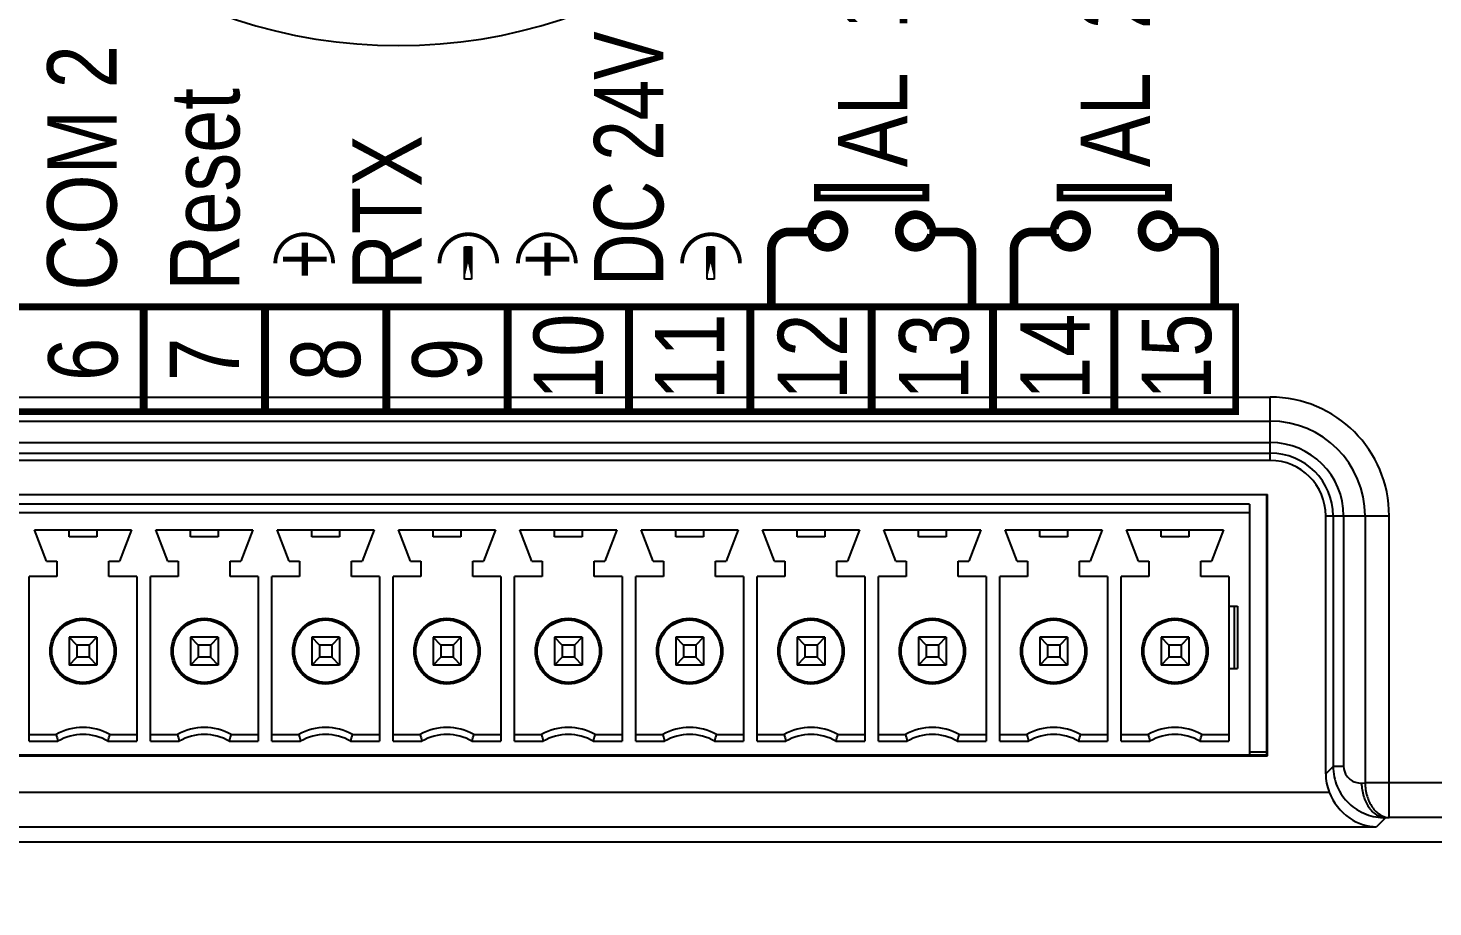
# Model space of a CAD drawing. Extents: x -1638 to -494, y -74 to 314.
# Drawn here: x -802.01 to -761.49, y 228.94 to 254.28 of the extents above; entities that cross this region are included whole.
import ezdxf

# ---------------------------------------------------------------- set-up
doc = ezdxf.new("R2010")
doc.units = 0
doc.header["$PDMODE"] = 3
doc.header["$PDSIZE"] = 0.7
doc.linetypes.add('CENTER', pattern=[17.8, 10.75, -2.35, 2.35, -2.35])
doc.layers.get('DEFPOINTS').update_dxf_attribs({"linetype": 'CONTINUOUS'})
for name, color, linetype in [('1', 7, 'CENTER'), ('15EDGKB15_DXF_CONTINUOUS_L', 7, 'CONTINUOUS'), ('30', 7, 'CONTINUOUS'), ('CASE_BODY_10DXF_CONTINUOUS', 7, 'CONTINUOUS'), ('COVER_TOP_10DXF_CONTINUOUS', 7, 'CONTINUOUS'), ('DIM', 1, 'CONTINUOUS'), ('PCB_CONNECTEDXF_CONTINUOUS', 7, 'CONTINUOUS')]:
    doc.layers.add(name, color=color, linetype=linetype)
doc.styles.add('OMI-1', font='arial.ttf', dxfattribs={"oblique": 1, "height": 3})
doc.styles.get("Standard").update_dxf_attribs({"font": 'gulim.ttc', "width": 0.8, "height": 2})
doc.dimstyles.new('1', dxfattribs={"dimtxt": 5, "dimasz": 2.5, "dimexe": 0.8, "dimexo": 0.3, "dimgap": 0.5, "dimtad": 1, "dimtoh": 1, "dimdec": 1, "dimzin": 0, "dimtxsty": 'OMI-1', "dimcen": 0, "dimclrd": 256, "dimclre": 256, "dimclrt": 256, "dimazin": 3, "dimtfac": 0.8, "dimtdec": 1, "dimtix": 1, "dimtmove": 0, "dimatfit": 3, "dimtolj": 1, "dimtzin": 0})

# ---------------------------------------------------------------- blocks, each defined once
blk = doc.blocks.new('*D2257')
at = {"layer": 'DEFPOINTS', "color": 0}
for p in [(-891.327, 230.811), (-741.327, 230.811), (-741.327, 218.745)]:
    blk.add_point(p, dxfattribs=at)
at = {"layer": 'DIM'}
for p, q in [((-891.327, 230.511), (-891.327, 217.945)), ((-741.327, 230.511), (-741.327, 217.945)), ((-888.827, 218.745), (-743.827, 218.745))]:
    blk.add_line(p, q, dxfattribs=at)
for points in [[(-888.827, 219.161), (-888.827, 218.328), (-891.327, 218.745)], [(-743.827, 218.328), (-743.827, 219.161), (-741.327, 218.745)]]:
    blk.add_solid(points, dxfattribs=at)
at = {"layer": 'DIM', "insert": (-816.327, 220.776), "char_height": 3, "attachment_point": 5, "style": 'OMI-1'}
blk.add_mtext('\\A1;150.0', dxfattribs=at)
blk = doc.blocks.new('*D2258')
at = {"layer": 'DEFPOINTS', "color": 0}
for p in [(-721.927, 235.361), (-816.327, 209.732), (-721.927, 209.732)]:
    blk.add_point(p, dxfattribs=at)
at = {"layer": 'DIM'}
for p, q in [((-721.927, 235.061), (-721.927, 208.932)), ((-816.327, 210.032), (-816.327, 210.532)), ((-813.827, 209.732), (-724.427, 209.732))]:
    blk.add_line(p, q, dxfattribs=at)
for points in [[(-813.827, 210.149), (-813.827, 209.315), (-816.327, 209.732)], [(-724.427, 209.315), (-724.427, 210.149), (-721.927, 209.732)]]:
    blk.add_solid(points, dxfattribs=at)
at = {"layer": 'DIM', "insert": (-769.127, 211.764), "char_height": 3, "attachment_point": 5, "style": 'OMI-1'}
blk.add_mtext('\\A1;94.4', dxfattribs=at)

msp = doc.modelspace()

# ---------------------------------------------------------------- linework, layer by layer
at = {"layer": '1', "color": 0, "const_width": 0.11}
for points in [[(-793.211, 247.497), (-793.211, 247.512), (-793.212, 247.527), (-793.213, 247.542), (-793.214, 247.557), (-793.215, 247.572), (-793.216, 247.587), (-793.218, 247.602), (-793.22, 247.617), (-793.222, 247.632), (-793.225, 247.646), (-793.228, 247.661), (-793.231, 247.676), (-793.234, 247.691), (-793.238, 247.705), (-793.242, 247.72), (-793.246, 247.735), (-793.25, 247.749), (-793.255, 247.763), (-793.26, 247.778), (-793.265, 247.792), (-793.27, 247.806), (-793.276, 247.82), (-793.282, 247.834), (-793.288, 247.848), (-793.295, 247.861), (-793.301, 247.875), (-793.308, 247.888), (-793.315, 247.902), (-793.323, 247.915), (-793.33, 247.928), (-793.338, 247.941), (-793.346, 247.953), (-793.354, 247.966), (-793.363, 247.978), (-793.372, 247.991), (-793.381, 248.003), (-793.39, 248.015), (-793.399, 248.026), (-793.409, 248.038), (-793.419, 248.05), (-793.429, 248.061), (-793.439, 248.072), (-793.449, 248.083), (-793.46, 248.093), (-793.471, 248.104), (-793.482, 248.114), (-793.493, 248.124), (-793.505, 248.134), (-793.516, 248.144), (-793.528, 248.153), (-793.54, 248.163), (-793.552, 248.172), (-793.564, 248.18), (-793.576, 248.189), (-793.589, 248.197), (-793.602, 248.206), (-793.615, 248.213), (-793.628, 248.221), (-793.641, 248.229), (-793.654, 248.236), (-793.667, 248.243), (-793.681, 248.249), (-793.694, 248.256), (-793.708, 248.262), (-793.722, 248.268), (-793.736, 248.274), (-793.75, 248.279), (-793.764, 248.285), (-793.778, 248.289), (-793.793, 248.294), (-793.807, 248.299), (-793.822, 248.303), (-793.836, 248.307), (-793.851, 248.31), (-793.866, 248.314), (-793.88, 248.317), (-793.895, 248.32), (-793.91, 248.322), (-793.925, 248.325), (-793.94, 248.327), (-793.955, 248.328), (-793.97, 248.33), (-793.985, 248.331), (-794, 248.332), (-794.015, 248.333), (-794.03, 248.333), (-794.045, 248.333), (-794.06, 248.333), (-794.075, 248.333), (-794.09, 248.332), (-794.105, 248.331), (-794.12, 248.33), (-794.135, 248.328), (-794.15, 248.326), (-794.165, 248.324), (-794.18, 248.322), (-794.195, 248.32), (-794.21, 248.317), (-794.225, 248.314), (-794.239, 248.31), (-794.254, 248.306), (-794.269, 248.303), (-794.283, 248.298), (-794.297, 248.294), (-794.312, 248.289), (-794.326, 248.284), (-794.34, 248.279), (-794.354, 248.274), (-794.368, 248.268), (-794.382, 248.262), (-794.396, 248.256), (-794.409, 248.249), (-794.423, 248.242), (-794.436, 248.235), (-794.449, 248.228), (-794.463, 248.221), (-794.476, 248.213), (-794.488, 248.205), (-794.501, 248.197), (-794.514, 248.189), (-794.526, 248.18), (-794.538, 248.171), (-794.55, 248.162), (-794.562, 248.153), (-794.574, 248.143), (-794.586, 248.134), (-794.597, 248.124), (-794.608, 248.114), (-794.619, 248.103), (-794.63, 248.093), (-794.641, 248.082), (-794.651, 248.071), (-794.661, 248.06), (-794.671, 248.049), (-794.681, 248.038), (-794.691, 248.026), (-794.7, 248.014), (-794.709, 248.002), (-794.718, 247.99), (-794.727, 247.978), (-794.735, 247.965), (-794.744, 247.953), (-794.752, 247.94), (-794.76, 247.927), (-794.767, 247.914), (-794.775, 247.901), (-794.782, 247.888), (-794.789, 247.874), (-794.795, 247.861), (-794.802, 247.847), (-794.808, 247.833), (-794.814, 247.819), (-794.819, 247.805), (-794.825, 247.791), (-794.83, 247.777), (-794.835, 247.763), (-794.84, 247.748), (-794.844, 247.734), (-794.848, 247.719), (-794.852, 247.705), (-794.855, 247.69), (-794.859, 247.675), (-794.862, 247.661), (-794.865, 247.646), (-794.867, 247.631), (-794.87, 247.616), (-794.872, 247.601), (-794.873, 247.586), (-794.875, 247.571), (-794.876, 247.556), (-794.877, 247.541), (-794.878, 247.526), (-794.878, 247.511), (-794.878, 247.496)], [(-790.143, 247.499), (-790.143, 247.514), (-790.143, 247.529), (-790.142, 247.544), (-790.141, 247.559), (-790.14, 247.574), (-790.138, 247.589), (-790.137, 247.604), (-790.135, 247.619), (-790.132, 247.634), (-790.13, 247.648), (-790.127, 247.663), (-790.124, 247.678), (-790.121, 247.693), (-790.117, 247.707), (-790.113, 247.722), (-790.109, 247.737), (-790.105, 247.751), (-790.1, 247.765), (-790.095, 247.78), (-790.09, 247.794), (-790.084, 247.808), (-790.079, 247.822), (-790.073, 247.836), (-790.067, 247.85), (-790.06, 247.863), (-790.054, 247.877), (-790.047, 247.89), (-790.039, 247.904), (-790.032, 247.917), (-790.024, 247.93), (-790.017, 247.943), (-790.009, 247.955), (-790, 247.968), (-789.992, 247.98), (-789.983, 247.993), (-789.974, 248.005), (-789.965, 248.017), (-789.955, 248.029), (-789.946, 248.04), (-789.936, 248.052), (-789.926, 248.063), (-789.916, 248.074), (-789.905, 248.085), (-789.895, 248.095), (-789.884, 248.106), (-789.873, 248.116), (-789.862, 248.126), (-789.85, 248.136), (-789.839, 248.146), (-789.827, 248.155), (-789.815, 248.165), (-789.803, 248.174), (-789.791, 248.182), (-789.778, 248.191), (-789.766, 248.199), (-789.753, 248.208), (-789.74, 248.215), (-789.727, 248.223), (-789.714, 248.231), (-789.701, 248.238), (-789.687, 248.245), (-789.674, 248.252), (-789.66, 248.258), (-789.647, 248.264), (-789.633, 248.27), (-789.619, 248.276), (-789.605, 248.281), (-789.591, 248.287), (-789.576, 248.292), (-789.562, 248.296), (-789.548, 248.301), (-789.533, 248.305), (-789.519, 248.309), (-789.504, 248.312), (-789.489, 248.316), (-789.474, 248.319), (-789.46, 248.322), (-789.445, 248.324), (-789.43, 248.327), (-789.415, 248.329), (-789.4, 248.33), (-789.385, 248.332), (-789.37, 248.333), (-789.355, 248.334), (-789.34, 248.335), (-789.325, 248.335), (-789.31, 248.335), (-789.295, 248.335), (-789.279, 248.335), (-789.264, 248.334), (-789.249, 248.333), (-789.234, 248.332), (-789.219, 248.33), (-789.204, 248.329), (-789.189, 248.326), (-789.175, 248.324), (-789.16, 248.322), (-789.145, 248.319), (-789.13, 248.316), (-789.115, 248.312), (-789.101, 248.309), (-789.086, 248.305), (-789.072, 248.3), (-789.057, 248.296), (-789.043, 248.291), (-789.029, 248.286), (-789.015, 248.281), (-789.001, 248.276), (-788.987, 248.27), (-788.973, 248.264), (-788.959, 248.258), (-788.945, 248.251), (-788.932, 248.244), (-788.918, 248.237), (-788.905, 248.23), (-788.892, 248.223), (-788.879, 248.215), (-788.866, 248.207), (-788.854, 248.199), (-788.841, 248.191), (-788.829, 248.182), (-788.816, 248.173), (-788.804, 248.164), (-788.793, 248.155), (-788.781, 248.145), (-788.769, 248.136), (-788.758, 248.126), (-788.747, 248.116), (-788.736, 248.105), (-788.725, 248.095), (-788.714, 248.084), (-788.704, 248.073), (-788.694, 248.062), (-788.684, 248.051), (-788.674, 248.04), (-788.664, 248.028), (-788.655, 248.016), (-788.646, 248.004), (-788.637, 247.992), (-788.628, 247.98), (-788.619, 247.967), (-788.611, 247.955), (-788.603, 247.942), (-788.595, 247.929), (-788.587, 247.916), (-788.58, 247.903), (-788.573, 247.89), (-788.566, 247.876), (-788.559, 247.863), (-788.553, 247.849), (-788.547, 247.835), (-788.541, 247.821), (-788.535, 247.807), (-788.53, 247.793), (-788.525, 247.779), (-788.52, 247.765), (-788.515, 247.75), (-788.511, 247.736), (-788.507, 247.721), (-788.503, 247.707), (-788.499, 247.692), (-788.496, 247.677), (-788.493, 247.663), (-788.49, 247.648), (-788.488, 247.633), (-788.485, 247.618), (-788.483, 247.603), (-788.481, 247.588), (-788.48, 247.573), (-788.479, 247.558), (-788.478, 247.543), (-788.477, 247.528), (-788.477, 247.513), (-788.477, 247.498)], [(-786.211, 247.497), (-786.211, 247.512), (-786.212, 247.527), (-786.213, 247.542), (-786.214, 247.557), (-786.215, 247.572), (-786.216, 247.587), (-786.218, 247.602), (-786.22, 247.617), (-786.222, 247.632), (-786.225, 247.646), (-786.228, 247.661), (-786.231, 247.676), (-786.234, 247.691), (-786.238, 247.705), (-786.242, 247.72), (-786.246, 247.735), (-786.25, 247.749), (-786.255, 247.763), (-786.26, 247.778), (-786.265, 247.792), (-786.27, 247.806), (-786.276, 247.82), (-786.282, 247.834), (-786.288, 247.848), (-786.295, 247.861), (-786.301, 247.875), (-786.308, 247.888), (-786.315, 247.902), (-786.323, 247.915), (-786.33, 247.928), (-786.338, 247.941), (-786.346, 247.953), (-786.354, 247.966), (-786.363, 247.978), (-786.372, 247.991), (-786.381, 248.003), (-786.39, 248.015), (-786.399, 248.026), (-786.409, 248.038), (-786.419, 248.05), (-786.429, 248.061), (-786.439, 248.072), (-786.449, 248.083), (-786.46, 248.093), (-786.471, 248.104), (-786.482, 248.114), (-786.493, 248.124), (-786.505, 248.134), (-786.516, 248.144), (-786.528, 248.153), (-786.54, 248.163), (-786.552, 248.172), (-786.564, 248.18), (-786.576, 248.189), (-786.589, 248.197), (-786.602, 248.206), (-786.615, 248.213), (-786.628, 248.221), (-786.641, 248.229), (-786.654, 248.236), (-786.667, 248.243), (-786.681, 248.249), (-786.694, 248.256), (-786.708, 248.262), (-786.722, 248.268), (-786.736, 248.274), (-786.75, 248.279), (-786.764, 248.285), (-786.778, 248.289), (-786.793, 248.294), (-786.807, 248.299), (-786.822, 248.303), (-786.836, 248.307), (-786.851, 248.31), (-786.866, 248.314), (-786.88, 248.317), (-786.895, 248.32), (-786.91, 248.322), (-786.925, 248.325), (-786.94, 248.327), (-786.955, 248.328), (-786.97, 248.33), (-786.985, 248.331), (-787, 248.332), (-787.015, 248.333), (-787.03, 248.333), (-787.045, 248.333), (-787.06, 248.333), (-787.075, 248.333), (-787.09, 248.332), (-787.105, 248.331), (-787.12, 248.33), (-787.135, 248.328), (-787.15, 248.326), (-787.165, 248.324), (-787.18, 248.322), (-787.195, 248.32), (-787.21, 248.317), (-787.225, 248.314), (-787.239, 248.31), (-787.254, 248.306), (-787.269, 248.303), (-787.283, 248.298), (-787.297, 248.294), (-787.312, 248.289), (-787.326, 248.284), (-787.34, 248.279), (-787.354, 248.274), (-787.368, 248.268), (-787.382, 248.262), (-787.396, 248.256), (-787.409, 248.249), (-787.423, 248.242), (-787.436, 248.235), (-787.449, 248.228), (-787.463, 248.221), (-787.476, 248.213), (-787.488, 248.205), (-787.501, 248.197), (-787.514, 248.189), (-787.526, 248.18), (-787.538, 248.171), (-787.55, 248.162), (-787.562, 248.153), (-787.574, 248.143), (-787.586, 248.134), (-787.597, 248.124), (-787.608, 248.114), (-787.619, 248.103), (-787.63, 248.093), (-787.641, 248.082), (-787.651, 248.071), (-787.661, 248.06), (-787.671, 248.049), (-787.681, 248.038), (-787.691, 248.026), (-787.7, 248.014), (-787.709, 248.002), (-787.718, 247.99), (-787.727, 247.978), (-787.735, 247.965), (-787.744, 247.953), (-787.752, 247.94), (-787.76, 247.927), (-787.767, 247.914), (-787.775, 247.901), (-787.782, 247.888), (-787.789, 247.874), (-787.795, 247.861), (-787.802, 247.847), (-787.808, 247.833), (-787.814, 247.819), (-787.819, 247.805), (-787.825, 247.791), (-787.83, 247.777), (-787.835, 247.763), (-787.84, 247.748), (-787.844, 247.734), (-787.848, 247.719), (-787.852, 247.705), (-787.855, 247.69), (-787.859, 247.675), (-787.862, 247.661), (-787.865, 247.646), (-787.867, 247.631), (-787.87, 247.616), (-787.872, 247.601), (-787.873, 247.586), (-787.875, 247.571), (-787.876, 247.556), (-787.877, 247.541), (-787.878, 247.526), (-787.878, 247.511), (-787.878, 247.496)], [(-783.143, 247.499), (-783.143, 247.514), (-783.143, 247.529), (-783.142, 247.544), (-783.141, 247.559), (-783.14, 247.574), (-783.138, 247.589), (-783.137, 247.604), (-783.135, 247.619), (-783.132, 247.634), (-783.13, 247.648), (-783.127, 247.663), (-783.124, 247.678), (-783.121, 247.693), (-783.117, 247.707), (-783.113, 247.722), (-783.109, 247.737), (-783.105, 247.751), (-783.1, 247.765), (-783.095, 247.78), (-783.09, 247.794), (-783.084, 247.808), (-783.079, 247.822), (-783.073, 247.836), (-783.067, 247.85), (-783.06, 247.863), (-783.054, 247.877), (-783.047, 247.89), (-783.039, 247.904), (-783.032, 247.917), (-783.024, 247.93), (-783.017, 247.943), (-783.009, 247.955), (-783, 247.968), (-782.992, 247.98), (-782.983, 247.993), (-782.974, 248.005), (-782.965, 248.017), (-782.955, 248.029), (-782.946, 248.04), (-782.936, 248.052), (-782.926, 248.063), (-782.916, 248.074), (-782.905, 248.085), (-782.895, 248.095), (-782.884, 248.106), (-782.873, 248.116), (-782.862, 248.126), (-782.85, 248.136), (-782.839, 248.146), (-782.827, 248.155), (-782.815, 248.165), (-782.803, 248.174), (-782.791, 248.182), (-782.778, 248.191), (-782.766, 248.199), (-782.753, 248.208), (-782.74, 248.215), (-782.727, 248.223), (-782.714, 248.231), (-782.701, 248.238), (-782.687, 248.245), (-782.674, 248.252), (-782.66, 248.258), (-782.647, 248.264), (-782.633, 248.27), (-782.619, 248.276), (-782.605, 248.281), (-782.591, 248.287), (-782.576, 248.292), (-782.562, 248.296), (-782.548, 248.301), (-782.533, 248.305), (-782.519, 248.309), (-782.504, 248.312), (-782.489, 248.316), (-782.474, 248.319), (-782.46, 248.322), (-782.445, 248.324), (-782.43, 248.327), (-782.415, 248.329), (-782.4, 248.33), (-782.385, 248.332), (-782.37, 248.333), (-782.355, 248.334), (-782.34, 248.335), (-782.325, 248.335), (-782.31, 248.335), (-782.295, 248.335), (-782.279, 248.335), (-782.264, 248.334), (-782.249, 248.333), (-782.234, 248.332), (-782.219, 248.33), (-782.204, 248.329), (-782.189, 248.326), (-782.175, 248.324), (-782.16, 248.322), (-782.145, 248.319), (-782.13, 248.316), (-782.115, 248.312), (-782.101, 248.309), (-782.086, 248.305), (-782.072, 248.3), (-782.057, 248.296), (-782.043, 248.291), (-782.029, 248.286), (-782.015, 248.281), (-782.001, 248.276), (-781.987, 248.27), (-781.973, 248.264), (-781.959, 248.258), (-781.945, 248.251), (-781.932, 248.244), (-781.918, 248.237), (-781.905, 248.23), (-781.892, 248.223), (-781.879, 248.215), (-781.866, 248.207), (-781.854, 248.199), (-781.841, 248.191), (-781.829, 248.182), (-781.816, 248.173), (-781.804, 248.164), (-781.793, 248.155), (-781.781, 248.145), (-781.769, 248.136), (-781.758, 248.126), (-781.747, 248.116), (-781.736, 248.105), (-781.725, 248.095), (-781.714, 248.084), (-781.704, 248.073), (-781.694, 248.062), (-781.684, 248.051), (-781.674, 248.04), (-781.664, 248.028), (-781.655, 248.016), (-781.646, 248.004), (-781.637, 247.992), (-781.628, 247.98), (-781.619, 247.967), (-781.611, 247.955), (-781.603, 247.942), (-781.595, 247.929), (-781.587, 247.916), (-781.58, 247.903), (-781.573, 247.89), (-781.566, 247.876), (-781.559, 247.863), (-781.553, 247.849), (-781.547, 247.835), (-781.541, 247.821), (-781.535, 247.807), (-781.53, 247.793), (-781.525, 247.779), (-781.52, 247.765), (-781.515, 247.75), (-781.511, 247.736), (-781.507, 247.721), (-781.503, 247.707), (-781.499, 247.692), (-781.496, 247.677), (-781.493, 247.663), (-781.49, 247.648), (-781.488, 247.633), (-781.485, 247.618), (-781.483, 247.603), (-781.481, 247.588), (-781.48, 247.573), (-781.479, 247.558), (-781.478, 247.543), (-781.477, 247.528), (-781.477, 247.513), (-781.477, 247.498)]]:
    msp.add_lwpolyline(points, dxfattribs=at)
at = {"layer": '1', "color": 0, "const_width": 0.211, "flags": 128}
for points in [[(-789.321, 247.035), (-789.321, 247.97)], [(-782.321, 247.035), (-782.321, 247.97)]]:
    msp.add_lwpolyline(points, close=True, dxfattribs=at)
at = {"layer": '1', "color": 0}
for points in [[(-789.426, 247.035), (-789.426, 247.97), (-789.216, 247.97), (-789.216, 247.035)], [(-782.426, 247.035), (-782.426, 247.97), (-782.216, 247.97), (-782.216, 247.035)]]:
    msp.add_lwpolyline(points, close=True, dxfattribs=at)
at = {"layer": '1', "color": 0, "linetype": 'BYBLOCK', "const_width": 0.2, "elevation": -15.939}
msp.add_lwpolyline([(-819.677, 243.217), (-819.677, 246.245), (-767.177, 246.245), (-767.177, 243.217)], close=True, dxfattribs=at)
at = {"layer": '1', "color": 0, "const_width": 0.23, "elevation": 22.2}
for points in [[(-798.677, 243.245), (-798.677, 246.245)], [(-795.177, 243.245), (-795.177, 246.245)], [(-791.677, 243.245), (-791.677, 246.245)], [(-788.177, 243.245), (-788.177, 246.245)], [(-784.677, 243.245), (-784.677, 246.245)], [(-781.177, 243.245), (-781.177, 246.245)], [(-777.677, 243.245), (-777.677, 246.245)], [(-774.177, 243.245), (-774.177, 246.245)], [(-770.677, 243.245), (-770.677, 246.245)]]:
    msp.add_lwpolyline(points, dxfattribs=at)
at = {"layer": '15EDGKB15_DXF_CONTINUOUS_L', "color": 7, "linetype": 'CONTINUOUS'}
for p, q in [((-766.777, 240.551), (-820.077, 240.551)), ((-820.077, 240.311), (-766.777, 240.311)), ((-766.777, 240.551), (-766.777, 233.311)), ((-801.827, 239.811), (-799.027, 239.811)), ((-801.477, 238.911), (-801.827, 239.811)), ((-800.827, 239.611), (-800.827, 239.811)), ((-800.027, 239.611), (-800.827, 239.611)), ((-800.027, 239.811), (-800.027, 239.611)), ((-799.027, 239.811), (-799.377, 238.911)), ((-798.327, 239.811), (-795.527, 239.811)), ((-797.977, 238.911), (-798.327, 239.811)), ((-797.327, 239.611), (-797.327, 239.811)), ((-796.527, 239.611), (-797.327, 239.611)), ((-796.527, 239.811), (-796.527, 239.611)), ((-795.527, 239.811), (-795.877, 238.911)), ((-794.827, 239.811), (-792.027, 239.811)), ((-794.477, 238.911), (-794.827, 239.811)), ((-793.827, 239.611), (-793.827, 239.811)), ((-793.027, 239.611), (-793.827, 239.611)), ((-793.027, 239.811), (-793.027, 239.611)), ((-792.027, 239.811), (-792.377, 238.911)), ((-791.327, 239.811), (-788.527, 239.811)), ((-790.977, 238.911), (-791.327, 239.811)), ((-790.327, 239.611), (-790.327, 239.811)), ((-789.527, 239.611), (-790.327, 239.611)), ((-789.527, 239.811), (-789.527, 239.611)), ((-788.527, 239.811), (-788.877, 238.911)), ((-787.827, 239.811), (-785.027, 239.811)), ((-787.477, 238.911), (-787.827, 239.811)), ((-786.827, 239.611), (-786.827, 239.811)), ((-786.027, 239.611), (-786.827, 239.611)), ((-786.027, 239.811), (-786.027, 239.611)), ((-785.027, 239.811), (-785.377, 238.911)), ((-784.327, 239.811), (-781.527, 239.811)), ((-783.977, 238.911), (-784.327, 239.811)), ((-783.327, 239.611), (-783.327, 239.811)), ((-782.527, 239.611), (-783.327, 239.611)), ((-782.527, 239.811), (-782.527, 239.611)), ((-781.527, 239.811), (-781.877, 238.911)), ((-780.827, 239.811), (-778.027, 239.811)), ((-780.477, 238.911), (-780.827, 239.811)), ((-779.827, 239.611), (-779.827, 239.811)), ((-779.027, 239.611), (-779.827, 239.611)), ((-779.027, 239.811), (-779.027, 239.611)), ((-778.027, 239.811), (-778.377, 238.911)), ((-777.327, 239.811), (-774.527, 239.811)), ((-776.977, 238.911), (-777.327, 239.811)), ((-776.327, 239.611), (-776.327, 239.811)), ((-775.527, 239.611), (-776.327, 239.611)), ((-775.527, 239.811), (-775.527, 239.611)), ((-774.527, 239.811), (-774.877, 238.911)), ((-773.827, 239.811), (-771.027, 239.811)), ((-773.477, 238.911), (-773.827, 239.811)), ((-772.827, 239.611), (-772.827, 239.811)), ((-772.027, 239.611), (-772.827, 239.611)), ((-772.027, 239.811), (-772.027, 239.611)), ((-771.027, 239.811), (-771.377, 238.911)), ((-770.327, 239.811), (-767.527, 239.811)), ((-769.977, 238.911), (-770.327, 239.811)), ((-769.327, 239.611), (-769.327, 239.811)), ((-768.527, 239.611), (-769.327, 239.611)), ((-768.527, 239.811), (-768.527, 239.611)), ((-767.527, 239.811), (-767.877, 238.911)), ((-801.477, 238.911), (-801.177, 238.911)), ((-801.177, 238.911), (-801.177, 238.461)), ((-799.677, 238.911), (-799.377, 238.911)), ((-799.677, 238.461), (-799.677, 238.911)), ((-797.977, 238.911), (-797.677, 238.911)), ((-797.677, 238.911), (-797.677, 238.461)), ((-796.177, 238.911), (-795.877, 238.911)), ((-796.177, 238.461), (-796.177, 238.911)), ((-794.477, 238.911), (-794.177, 238.911)), ((-794.177, 238.911), (-794.177, 238.461)), ((-792.677, 238.911), (-792.377, 238.911)), ((-792.677, 238.461), (-792.677, 238.911)), ((-790.977, 238.911), (-790.677, 238.911)), ((-790.677, 238.911), (-790.677, 238.461)), ((-789.177, 238.911), (-788.877, 238.911)), ((-789.177, 238.461), (-789.177, 238.911)), ((-787.477, 238.911), (-787.177, 238.911)), ((-787.177, 238.911), (-787.177, 238.461)), ((-785.677, 238.911), (-785.377, 238.911)), ((-785.677, 238.461), (-785.677, 238.911)), ((-783.977, 238.911), (-783.677, 238.911)), ((-783.677, 238.911), (-783.677, 238.461)), ((-782.177, 238.911), (-781.877, 238.911)), ((-782.177, 238.461), (-782.177, 238.911)), ((-780.477, 238.911), (-780.177, 238.911)), ((-780.177, 238.911), (-780.177, 238.461)), ((-778.677, 238.911), (-778.377, 238.911)), ((-778.677, 238.461), (-778.677, 238.911)), ((-776.977, 238.911), (-776.677, 238.911)), ((-776.677, 238.911), (-776.677, 238.461)), ((-775.177, 238.911), (-774.877, 238.911)), ((-775.177, 238.461), (-775.177, 238.911)), ((-773.477, 238.911), (-773.177, 238.911)), ((-773.177, 238.911), (-773.177, 238.461)), ((-771.677, 238.911), (-771.377, 238.911)), ((-771.677, 238.461), (-771.677, 238.911)), ((-769.977, 238.911), (-769.677, 238.911)), ((-769.677, 238.911), (-769.677, 238.461)), ((-768.177, 238.911), (-767.877, 238.911)), ((-768.177, 238.461), (-768.177, 238.911)), ((-801.177, 238.461), (-801.977, 238.461)), ((-801.977, 233.711), (-801.977, 238.461)), ((-798.877, 238.461), (-799.677, 238.461)), ((-798.877, 238.461), (-798.877, 233.711)), ((-797.677, 238.461), (-798.477, 238.461)), ((-798.477, 233.711), (-798.477, 238.461)), ((-795.377, 238.461), (-796.177, 238.461)), ((-795.377, 238.461), (-795.377, 233.711)), ((-794.177, 238.461), (-794.977, 238.461)), ((-794.977, 233.711), (-794.977, 238.461)), ((-791.877, 238.461), (-792.677, 238.461)), ((-791.877, 238.461), (-791.877, 233.711)), ((-790.677, 238.461), (-791.477, 238.461)), ((-791.477, 233.711), (-791.477, 238.461)), ((-788.377, 238.461), (-789.177, 238.461)), ((-788.377, 238.461), (-788.377, 233.711)), ((-787.177, 238.461), (-787.977, 238.461)), ((-787.977, 233.711), (-787.977, 238.461)), ((-784.877, 238.461), (-785.677, 238.461)), ((-784.877, 238.461), (-784.877, 233.711)), ((-783.677, 238.461), (-784.477, 238.461)), ((-784.477, 233.711), (-784.477, 238.461)), ((-781.377, 238.461), (-782.177, 238.461)), ((-781.377, 238.461), (-781.377, 233.711)), ((-780.177, 238.461), (-780.977, 238.461)), ((-780.977, 233.711), (-780.977, 238.461)), ((-777.877, 238.461), (-778.677, 238.461)), ((-777.877, 238.461), (-777.877, 233.711)), ((-776.677, 238.461), (-777.477, 238.461)), ((-777.477, 233.711), (-777.477, 238.461)), ((-774.377, 238.461), (-775.177, 238.461)), ((-774.377, 238.461), (-774.377, 233.711)), ((-773.177, 238.461), (-773.977, 238.461)), ((-773.977, 233.711), (-773.977, 238.461)), ((-770.877, 238.461), (-771.677, 238.461)), ((-770.877, 238.461), (-770.877, 233.711)), ((-769.677, 238.461), (-770.477, 238.461)), ((-770.477, 233.711), (-770.477, 238.461)), ((-767.377, 238.461), (-768.177, 238.461)), ((-767.377, 238.461), (-767.377, 233.711)), ((-767.377, 237.611), (-767.127, 237.611)), ((-767.208, 235.811), (-767.208, 237.611)), ((-767.127, 237.611), (-767.127, 235.811)), ((-800.027, 236.711), (-800.827, 236.711)), ((-800.602, 236.486), (-800.827, 236.711)), ((-800.827, 236.711), (-800.827, 235.911)), ((-800.027, 236.711), (-800.252, 236.486)), ((-800.027, 236.711), (-800.027, 235.911)), ((-796.527, 236.711), (-797.327, 236.711)), ((-797.102, 236.486), (-797.327, 236.711)), ((-797.327, 236.711), (-797.327, 235.911)), ((-796.527, 236.711), (-796.752, 236.486)), ((-796.527, 236.711), (-796.527, 235.911)), ((-793.027, 236.711), (-793.827, 236.711)), ((-793.602, 236.486), (-793.827, 236.711)), ((-793.827, 236.711), (-793.827, 235.911)), ((-793.027, 236.711), (-793.252, 236.486)), ((-793.027, 236.711), (-793.027, 235.911)), ((-789.527, 236.711), (-790.327, 236.711)), ((-790.102, 236.486), (-790.327, 236.711)), ((-790.327, 236.711), (-790.327, 235.911)), ((-789.527, 236.711), (-789.752, 236.486)), ((-789.527, 236.711), (-789.527, 235.911)), ((-786.027, 236.711), (-786.827, 236.711)), ((-786.602, 236.486), (-786.827, 236.711)), ((-786.827, 236.711), (-786.827, 235.911)), ((-786.027, 236.711), (-786.252, 236.486)), ((-786.027, 236.711), (-786.027, 235.911)), ((-782.527, 236.711), (-783.327, 236.711)), ((-783.102, 236.486), (-783.327, 236.711)), ((-783.327, 236.711), (-783.327, 235.911)), ((-782.527, 236.711), (-782.752, 236.486)), ((-782.527, 236.711), (-782.527, 235.911)), ((-779.027, 236.711), (-779.827, 236.711)), ((-779.602, 236.486), (-779.827, 236.711)), ((-779.827, 236.711), (-779.827, 235.911)), ((-779.027, 236.711), (-779.252, 236.486)), ((-779.027, 236.711), (-779.027, 235.911)), ((-775.527, 236.711), (-776.327, 236.711)), ((-776.102, 236.486), (-776.327, 236.711)), ((-776.327, 236.711), (-776.327, 235.911)), ((-775.527, 236.711), (-775.752, 236.486)), ((-775.527, 236.711), (-775.527, 235.911)), ((-772.027, 236.711), (-772.827, 236.711)), ((-772.602, 236.486), (-772.827, 236.711)), ((-772.827, 236.711), (-772.827, 235.911)), ((-772.027, 236.711), (-772.252, 236.486)), ((-772.027, 236.711), (-772.027, 235.911)), ((-768.527, 236.711), (-769.327, 236.711)), ((-769.102, 236.486), (-769.327, 236.711)), ((-769.327, 236.711), (-769.327, 235.911)), ((-768.527, 236.711), (-768.752, 236.486)), ((-768.527, 236.711), (-768.527, 235.911)), ((-800.252, 236.486), (-800.602, 236.486)), ((-800.602, 236.486), (-800.602, 236.136)), ((-800.252, 236.486), (-800.252, 236.136)), ((-796.752, 236.486), (-797.102, 236.486)), ((-797.102, 236.486), (-797.102, 236.136)), ((-796.752, 236.486), (-796.752, 236.136)), ((-793.252, 236.486), (-793.602, 236.486)), ((-793.602, 236.486), (-793.602, 236.136)), ((-793.252, 236.486), (-793.252, 236.136)), ((-789.752, 236.486), (-790.102, 236.486)), ((-790.102, 236.486), (-790.102, 236.136)), ((-789.752, 236.486), (-789.752, 236.136)), ((-786.252, 236.486), (-786.602, 236.486)), ((-786.602, 236.486), (-786.602, 236.136)), ((-786.252, 236.486), (-786.252, 236.136)), ((-782.752, 236.486), (-783.102, 236.486)), ((-783.102, 236.486), (-783.102, 236.136)), ((-782.752, 236.486), (-782.752, 236.136)), ((-779.252, 236.486), (-779.602, 236.486)), ((-779.602, 236.486), (-779.602, 236.136)), ((-779.252, 236.486), (-779.252, 236.136)), ((-775.752, 236.486), (-776.102, 236.486)), ((-776.102, 236.486), (-776.102, 236.136)), ((-775.752, 236.486), (-775.752, 236.136)), ((-772.252, 236.486), (-772.602, 236.486)), ((-772.602, 236.486), (-772.602, 236.136)), ((-772.252, 236.486), (-772.252, 236.136)), ((-768.752, 236.486), (-769.102, 236.486)), ((-769.102, 236.486), (-769.102, 236.136)), ((-768.752, 236.486), (-768.752, 236.136)), ((-800.827, 235.911), (-800.602, 236.136)), ((-800.027, 235.911), (-800.827, 235.911)), ((-800.252, 236.136), (-800.602, 236.136)), ((-800.252, 236.136), (-800.027, 235.911)), ((-797.327, 235.911), (-797.102, 236.136)), ((-796.527, 235.911), (-797.327, 235.911)), ((-796.752, 236.136), (-797.102, 236.136)), ((-796.752, 236.136), (-796.527, 235.911)), ((-793.827, 235.911), (-793.602, 236.136)), ((-793.027, 235.911), (-793.827, 235.911)), ((-793.252, 236.136), (-793.602, 236.136)), ((-793.252, 236.136), (-793.027, 235.911)), ((-790.327, 235.911), (-790.102, 236.136)), ((-789.527, 235.911), (-790.327, 235.911)), ((-789.752, 236.136), (-790.102, 236.136)), ((-789.752, 236.136), (-789.527, 235.911)), ((-786.827, 235.911), (-786.602, 236.136)), ((-786.027, 235.911), (-786.827, 235.911)), ((-786.252, 236.136), (-786.602, 236.136)), ((-786.252, 236.136), (-786.027, 235.911)), ((-783.327, 235.911), (-783.102, 236.136)), ((-782.527, 235.911), (-783.327, 235.911)), ((-782.752, 236.136), (-783.102, 236.136)), ((-782.752, 236.136), (-782.527, 235.911)), ((-779.827, 235.911), (-779.602, 236.136)), ((-779.027, 235.911), (-779.827, 235.911)), ((-779.252, 236.136), (-779.602, 236.136)), ((-779.252, 236.136), (-779.027, 235.911)), ((-776.327, 235.911), (-776.102, 236.136)), ((-775.527, 235.911), (-776.327, 235.911)), ((-775.752, 236.136), (-776.102, 236.136)), ((-775.752, 236.136), (-775.527, 235.911)), ((-772.827, 235.911), (-772.602, 236.136)), ((-772.027, 235.911), (-772.827, 235.911)), ((-772.252, 236.136), (-772.602, 236.136)), ((-772.252, 236.136), (-772.027, 235.911)), ((-769.327, 235.911), (-769.102, 236.136)), ((-768.527, 235.911), (-769.327, 235.911)), ((-768.752, 236.136), (-769.102, 236.136)), ((-768.752, 236.136), (-768.527, 235.911)), ((-767.377, 235.811), (-767.127, 235.811)), ((-801.977, 233.911), (-801.202, 233.911)), ((-799.653, 233.911), (-798.877, 233.911)), ((-798.477, 233.911), (-797.702, 233.911)), ((-796.153, 233.911), (-795.377, 233.911)), ((-794.977, 233.911), (-794.202, 233.911)), ((-792.653, 233.911), (-791.877, 233.911)), ((-791.477, 233.911), (-790.702, 233.911)), ((-789.153, 233.911), (-788.377, 233.911)), ((-787.977, 233.911), (-787.202, 233.911)), ((-785.653, 233.911), (-784.877, 233.911)), ((-784.477, 233.911), (-783.702, 233.911)), ((-782.153, 233.911), (-781.377, 233.911)), ((-780.977, 233.911), (-780.202, 233.911)), ((-778.653, 233.911), (-777.877, 233.911)), ((-777.477, 233.911), (-776.702, 233.911)), ((-775.153, 233.911), (-774.377, 233.911)), ((-773.977, 233.911), (-773.202, 233.911)), ((-771.653, 233.911), (-770.877, 233.911)), ((-770.477, 233.911), (-769.702, 233.911)), ((-768.153, 233.911), (-767.377, 233.911)), ((-801.977, 233.711), (-801.148, 233.711)), ((-799.706, 233.711), (-798.877, 233.711)), ((-798.477, 233.711), (-797.648, 233.711)), ((-796.206, 233.711), (-795.377, 233.711)), ((-794.977, 233.711), (-794.148, 233.711)), ((-792.706, 233.711), (-791.877, 233.711)), ((-791.477, 233.711), (-790.648, 233.711)), ((-789.206, 233.711), (-788.377, 233.711)), ((-787.977, 233.711), (-787.148, 233.711)), ((-785.706, 233.711), (-784.877, 233.711)), ((-784.477, 233.711), (-783.648, 233.711)), ((-782.206, 233.711), (-781.377, 233.711)), ((-780.977, 233.711), (-780.148, 233.711)), ((-778.706, 233.711), (-777.877, 233.711)), ((-777.477, 233.711), (-776.648, 233.711)), ((-775.206, 233.711), (-774.377, 233.711)), ((-773.977, 233.711), (-773.148, 233.711)), ((-771.706, 233.711), (-770.877, 233.711)), ((-770.477, 233.711), (-769.648, 233.711)), ((-768.206, 233.711), (-767.377, 233.711)), ((-766.777, 233.311), (-820.077, 233.311))]:
    msp.add_line(p, q, dxfattribs=at)
for centre, radius in [((-800.427, 236.311), 0.95), ((-800.427, 236.311), 0.9), ((-796.927, 236.311), 0.95), ((-796.927, 236.311), 0.9), ((-793.427, 236.311), 0.95), ((-793.427, 236.311), 0.9), ((-789.927, 236.311), 0.95), ((-789.927, 236.311), 0.9), ((-786.427, 236.311), 0.95), ((-786.427, 236.311), 0.9), ((-782.927, 236.311), 0.95), ((-782.927, 236.311), 0.9), ((-779.427, 236.311), 0.95), ((-779.427, 236.311), 0.9), ((-775.927, 236.311), 0.95), ((-775.927, 236.311), 0.9), ((-772.427, 236.311), 0.95), ((-772.427, 236.311), 0.9), ((-768.927, 236.311), 0.95), ((-768.927, 236.311), 0.9)]:
    msp.add_circle(centre, radius, dxfattribs=at)
for centre, radius, start, end in [((-800.427, 232.511), 1.6, 61.0451, 118.9556), ((-789.983, 236.804), 11.586, 194.4605, 195.4843), ((-800.427, 232.511), 1.4, 58.9973, 121.0022), ((-810.872, 236.804), 11.586, 344.5162, 345.54), ((-796.927, 232.511), 1.6, 61.0451, 118.9555), ((-786.483, 236.804), 11.586, 194.4604, 195.4842), ((-796.927, 232.511), 1.4, 58.9973, 121.0023), ((-807.372, 236.804), 11.586, 344.5162, 345.54), ((-793.427, 232.511), 1.6, 61.0451, 118.9555), ((-782.983, 236.804), 11.586, 194.4603, 195.4841), ((-793.427, 232.511), 1.4, 58.9973, 121.0023), ((-803.872, 236.804), 11.586, 344.5162, 345.54), ((-789.927, 232.511), 1.6, 61.0451, 118.9554), ((-779.483, 236.804), 11.586, 194.4602, 195.4841), ((-789.927, 232.511), 1.4, 58.9973, 121.0023), ((-800.372, 236.804), 11.586, 344.5162, 345.54), ((-786.427, 232.511), 1.6, 61.045, 118.9554), ((-775.983, 236.804), 11.586, 194.4602, 195.484), ((-786.427, 232.511), 1.4, 58.9973, 121.0024), ((-796.872, 236.804), 11.586, 344.5162, 345.54), ((-782.927, 232.511), 1.6, 61.045, 118.9551), ((-772.484, 236.804), 11.585, 194.4597, 195.4836), ((-782.927, 232.511), 1.4, 58.9973, 121.0027), ((-793.372, 236.804), 11.586, 344.5162, 345.54), ((-779.427, 232.511), 1.6, 61.045, 118.9551), ((-768.984, 236.804), 11.585, 194.4597, 195.4836), ((-779.427, 232.511), 1.4, 58.9973, 121.0027), ((-789.872, 236.804), 11.586, 344.5162, 345.54), ((-775.927, 232.511), 1.6, 61.045, 118.9551), ((-765.484, 236.804), 11.585, 194.4597, 195.4836), ((-775.927, 232.511), 1.4, 58.9973, 121.0027), ((-786.372, 236.804), 11.586, 344.5162, 345.54), ((-772.427, 232.511), 1.6, 61.045, 118.9551), ((-761.984, 236.804), 11.585, 194.4597, 195.4836), ((-772.427, 232.511), 1.4, 58.9973, 121.0027), ((-782.871, 236.804), 11.585, 344.5164, 345.5402), ((-768.927, 232.511), 1.6, 61.045, 118.9551), ((-758.484, 236.804), 11.585, 194.4597, 195.4835), ((-768.927, 232.511), 1.4, 58.9973, 121.0027), ((-779.371, 236.804), 11.585, 344.5164, 345.5402)]:
    msp.add_arc(centre, radius, start, end, dxfattribs=at)
at = {"layer": '30', "color": 7, "const_width": 0.2, "elevation": 38.139}
msp.add_lwpolyline([(-779.243, 249.38), (-779.243, 249.68), (-776.112, 249.68), (-776.112, 249.38)], close=True, dxfattribs=at)
at = {"layer": '30', "color": 7, "const_width": 0.2}
msp.add_lwpolyline([(-772.243, 249.38), (-772.243, 249.68), (-769.112, 249.68), (-769.112, 249.38)], close=True, dxfattribs=at)
at = {"layer": '30', "color": 7, "const_width": 0.25}
for points, elevation in [([(-779.401, 248.322, 11.010559), (-779.409, 248.491)], 60.339), ([(-775.953, 248.322, -11.010559), (-775.945, 248.491)], 60.339), ([(-772.401, 248.322, 11.010559), (-772.409, 248.491)], 22.2), ([(-768.953, 248.322, -11.010559), (-768.945, 248.491)], 22.2), ([(-780.57, 246.245), (-780.57, 247.901, -0.414214), (-780.07, 248.401), (-779.343, 248.401)], 60.339), ([(-774.785, 246.245), (-774.785, 247.901, 0.414214), (-775.285, 248.401), (-776.012, 248.401)], 60.339), ([(-773.57, 246.245), (-773.57, 247.901, -0.414214), (-773.07, 248.401), (-772.343, 248.401)], 22.2), ([(-767.785, 246.245), (-767.785, 247.901, 0.414214), (-768.285, 248.401), (-769.012, 248.401)], 22.2)]:
    msp.add_lwpolyline(points, format="xyb", dxfattribs=dict(at, elevation=elevation))
at = {"layer": 'CASE_BODY_10DXF_CONTINUOUS', "color": 7, "linetype": 'CONTINUOUS'}
msp.add_line((-891.327, 230.811), (-741.327, 230.811), dxfattribs=at)
at = {"layer": 'COVER_TOP_10DXF_CONTINUOUS', "color": 7, "linetype": 'CONTINUOUS'}
for p, q in [((-820.477, 243.639), (-766.177, 243.639)), ((-766.177, 241.811), (-766.177, 243.639)), ((-820.477, 242.945), (-766.177, 242.945)), ((-820.477, 242.327), (-766.177, 242.327)), ((-820.477, 242.022), (-766.177, 242.022)), ((-766.177, 241.811), (-820.477, 241.811)), ((-820.595, 240.829), (-766.26, 240.829)), ((-766.277, 233.346), (-766.277, 240.811)), ((-766.26, 233.294), (-766.26, 240.829)), ((-764.577, 240.211), (-762.749, 240.211)), ((-764.577, 232.778), (-764.577, 240.211)), ((-764.366, 240.211), (-764.366, 232.989)), ((-764.062, 240.211), (-764.062, 232.989)), ((-763.444, 240.211), (-763.444, 232.51)), ((-762.749, 231.511), (-762.749, 240.211)), ((-820.595, 233.294), (-766.26, 233.294)), ((-766.777, 233.323), (-766.289, 233.323)), ((-766.289, 233.323), (-766.277, 233.346)), ((-766.26, 233.294), (-766.289, 233.323)), ((-764.366, 232.989), (-764.577, 232.778)), ((-764.062, 232.989), (-764.366, 232.989)), ((-822.175, 232.245), (-764.479, 232.245)), ((-763.545, 232.507), (-763.444, 232.51)), ((-742.027, 232.51), (-763.444, 232.51)), ((-762.85, 231.507), (-763.112, 231.245)), ((-762.85, 231.507), (-762.749, 231.511)), ((-743.026, 231.511), (-762.749, 231.511)), ((-823.543, 231.245), (-763.112, 231.245)), ((-890.328, 230.811), (-742.327, 230.811))]:
    msp.add_line(p, q, dxfattribs=at)
for centre, radius, start, end in [((-791.327, 268.811), 15.037, 126.8839, 53.1161), ((-766.177, 240.211), 3.428, 0, 90), ((-766.177, 240.211), 2.734, 0, 90), ((-766.177, 240.211), 2.116, 0, 90), ((-766.177, 240.211), 1.811, 0, 90), ((-766.177, 240.211), 1.6, 0, 90)]:
    msp.add_arc(centre, radius, start, end, dxfattribs=at)
msp.add_ellipse((-763.076, 232.78), major_axis=(1.062, 1.062), ratio=0.998783, start_param=-3.926382, end_param=-3.562974, dxfattribs=at)
for points, knots in [([(-764.366, 232.989), (-764.366, 232.79), (-764.284, 232.389), (-763.936, 231.894), (-763.432, 231.575), (-763.042, 231.505), (-762.85, 231.507)], [0, 0, 0, 0, 0.255215, 0.506815, 0.754439, 1, 1, 1, 1]), ([(-764.062, 232.989), (-764.062, 232.913), (-764.026, 232.766), (-763.854, 232.563), (-763.661, 232.503), (-763.545, 232.507)], [0, 0, 0, 0, 0.29424, 0.553108, 1, 1, 1, 1]), ([(-764.479, 232.245), (-764.366, 231.948), (-763.977, 231.447), (-763.383, 231.253), (-763.112, 231.245)], [0, 0, 0, 0, 0.53939, 1, 1, 1, 1]), ([(-763.545, 232.507), (-763.542, 232.38), (-763.506, 232.134), (-763.359, 231.811), (-763.137, 231.578), (-762.941, 231.511), (-762.85, 231.507)], [0, 0, 0, 0, 0.288025, 0.556448, 0.792379, 1, 1, 1, 1]), ([(-763.444, 232.51), (-763.442, 232.383), (-763.405, 232.137), (-763.258, 231.814), (-763.036, 231.581), (-762.841, 231.514), (-762.749, 231.511)], [0, 0, 0, 0, 0.288059, 0.556438, 0.792354, 1, 1, 1, 1])]:
    msp.add_open_spline(points, degree=3, knots=knots, dxfattribs=at)
at = {"layer": 'PCB_CONNECTEDXF_CONTINUOUS', "color": 7, "linetype": 'CONTINUOUS'}
msp.add_line((-766.777, 233.411), (-766.289, 233.411), dxfattribs=at)

# ---------------------------------------------------------------- texts
at = {"layer": '1', "color": 0, "attachment_point": 1, "rotation": 90}
for s, insert, char_height, width in [('{\\fArial|b0|i0|c0|p34;AL  1}', (-778.647, 250.269), 2, 13.76704), ('{\\fArial|b0|i0|c0|p34;AL  2}', (-771.647, 250.269), 2, 13.76704), ('{\\W0.75;\\fArial|b0|i0|c0|p34;\\C7;DC 24V}', (-785.686, 246.847), 2, 13), ('{\\fArial|b0|i0|c0|p34;COM 2}', (-801.457, 246.707), 2, 13.76704), ('{\\fArial|b0|i0|c0|p34;Reset}', (-797.913, 246.707), 2, 13.76704), ('{\\fArial|b0|i0|c0|p34;RTX }', (-792.657, 246.724), 2, 13.76704), ('{\\fArial|b0|i0|c0|p34;+}', (-794.936, 247.04), 1.76, 12.11499), ('{\\fArial|b0|i0|c0|p34;+}', (-787.936, 247.04), 1.76, 12.11499), ('{\\fArial|b0|i0|c0|p34;14}', (-773.383, 243.558), 2, 13.76704), ('{\\fArial|b0|i0|c0|p34;10}', (-787.43, 243.558), 2, 13.76704), ('{\\fArial|b0|i0|c0|p34;11}', (-783.93, 243.558), 2, 13.76704), ('{\\fArial|b0|i0|c0|p34;12}', (-780.383, 243.558), 2, 13.76704), ('{\\fArial|b0|i0|c0|p34;13}', (-776.883, 243.558), 2, 13.76704), ('{\\fArial|b0|i0|c0|p34;15}', (-769.883, 243.558), 2, 13.76704), ('{\\fArial|b0|i0|c0|p34;6}', (-801.43, 244.103), 2, 13.76704), ('{\\fArial|b0|i0|c0|p34;7}', (-797.93, 244.103), 2, 13.76704), ('{\\fArial|b0|i0|c0|p34;8}', (-794.43, 244.103), 2, 13.76704), ('{\\fArial|b0|i0|c0|p34;9}', (-790.93, 244.103), 2, 13.76704)]:
    msp.add_mtext(s, dxfattribs=dict(at, insert=insert, char_height=char_height, width=width))

# ---------------------------------------------------------------- dimensions: what is measured, and where the dimension line sits
at = {"layer": 'DIM'}
for base, p1, p2, picture, middle in [((-721.927, 209.732), (-816.327, 209.732), (-721.927, 235.361), '*D2258', (-769.127, 211.764)), ((-741.327, 218.745), (-891.327, 230.811), (-741.327, 230.811), '*D2257', (-816.327, 220.776))]:
    dim = msp.add_linear_dim(base=base, p1=p1, p2=p2, dimstyle='1', dxfattribs=at)
    dim.commit()
    dim.dimension.update_dxf_attribs({"geometry": picture, "text_midpoint": middle})

doc.saveas('drawing.dxf')
